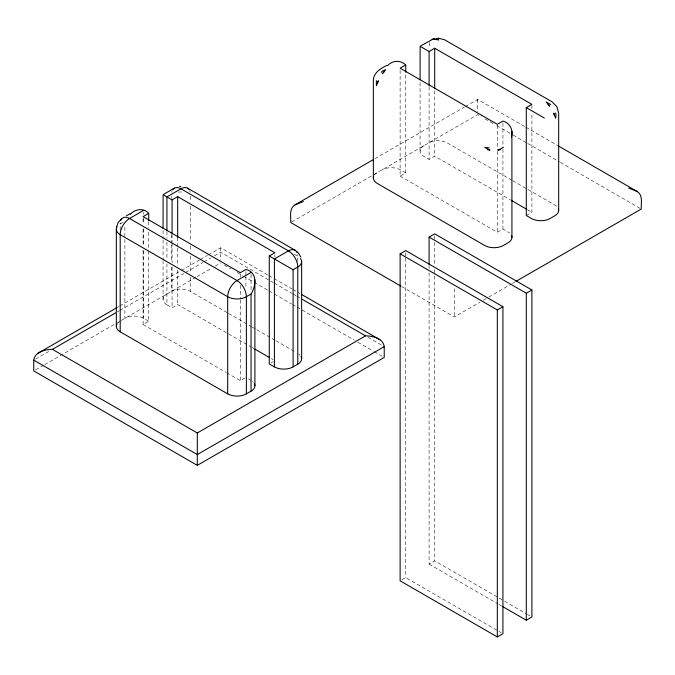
<?xml version="1.0" encoding="UTF-8"?>
<svg xmlns="http://www.w3.org/2000/svg" width="675" height="675" viewBox="0 0 675 675"><rect width="100%" height="100%" fill="white"/><g stroke="black" fill="none" stroke-linecap="round" stroke-linejoin="round"><path stroke-width="0.51" stroke-dasharray="3.38 2.53" d="M163.063 299.43L163.063 261.664M420.078 151.04L420.078 80.941M477.689 100.896L477.689 99.925M429.629 42.441L429.502 45.36L430.523 42.922M123.12 222.202L120.201 223.889A13.222 7.627 0 0 0 118.657 224.961M117.045 307.572L118.867 306.517M119.779 305.994L180.444 270.97M181.356 270.447L199.446 260.01M374.979 158.659L464.425 107.047M35.547 359.1L49.925 350.798M117.281 311.909L119.121 310.846M119.914 310.39L183.87 273.459M185.625 272.447L203.15 262.33M204.027 261.824L210.786 257.926M214.38 255.85L220.674 252.214L273.485 282.707M35.572 369.875L43.782 365.133M44.693 364.61L116.724 323.021M117.636 322.498L120.369 320.912M121.281 320.389L196.054 277.223M196.965 276.699L211.553 268.27M215.198 266.169L220.674 263.005M291.676 222.016L477.689 114.623L481.326 116.716M143.1 250.13L143.1 324.523L148.711 321.283L148.711 251.083M166.936 263.68L166.936 304.83L172.074 307.792L177.677 304.56L227.644 333.399M400.123 70.284L400.123 176.133L405.726 172.893L405.726 73.28M423.951 145.648A13.222 7.627 0 0 0 423.951 156.44L429.089 159.401L434.7 156.17L510.3 199.817M226.673 372.769L240.3 380.641L245.911 377.401M270.877 362.99L273.282 361.598M400.123 176.133L497.323 232.251L502.926 229.011L508.064 231.981A13.222 7.627 0 0 1 509.608 233.052M526.289 215.519L531.9 212.287L531.9 112.666M401.625 286.538L454.326 316.972L479.731 302.299M483.368 300.206L487.898 297.582M488.81 297.059L511.49 283.964M512.401 283.441L515.126 281.872M401.718 579.909L405.726 577.589L501.112 632.661M429.089 272.852L429.089 564.106L434.7 560.866L503.736 600.725M465.311 106.54L477.689 99.419L524.914 126.622M200.332 259.495L207.402 255.437M208.288 254.922L220.674 247.809L267.891 275.012M525.808 127.136L557.947 145.69M484.962 118.817L493.138 123.533M496.775 125.634L512.224 134.553M513.127 135.076L526.762 142.948M527.664 143.471L559.474 161.831M560.377 162.354L640.339 208.524M511.802 180.183L447.322 142.957A13.222 7.627 0 0 0 428.625 142.948M512.705 180.697L554.799 204.998A13.222 7.627 0 0 1 557.584 207.368M527.403 209.689L531.9 212.287M405.726 172.893L400.587 169.931A13.222 7.627 0 0 0 381.898 169.931M294.418 254.323L297.776 256.264A13.222 7.627 0 0 1 298.578 256.77M268.785 275.527L273.265 278.108M274.16 278.632L292.047 288.951M292.933 289.465L300.038 293.566M274.337 283.205L292.233 293.532M293.085 294.022L296.485 295.988M296.73 296.123L300.746 298.443M368.044 337.298L382.531 345.659M224.311 265.106L230.664 268.777M237.026 272.447L242.477 275.602M243.388 276.126L253.387 281.897M254.289 282.42L267.924 290.284M268.836 290.815L273.375 293.431M274.286 293.962L291.549 303.927M292.461 304.45L296.089 306.551M297 307.074L354.248 340.124M357.877 342.225L373.326 351.143M374.237 351.667L382.413 356.392M171.602 267.055L171.602 291.338A13.222 7.627 0 0 1 190.299 291.338L227.644 312.896M228.555 313.428L251.328 326.573M252.239 327.097L255.876 329.198M256.787 329.729L275.003 340.242M275.915 340.765L295.954 352.342M228.555 333.923L251.26 347.034M252.172 347.566L253.986 348.612M271.249 358.577L273.063 359.623M124.875 239.397L124.875 318.313A13.222 7.627 0 0 1 143.564 318.313L148.711 321.283M248.476 378.886L251.049 380.371M143.1 324.523L225.762 372.246M504.647 601.248L526.449 613.837M527.361 614.36L530.086 615.938M429.089 564.106L498.133 603.965M499.036 604.488L501.761 606.057M531.9 105.401L531.9 108.515M502.926 123.171L502.926 148.07M502.926 149.107L502.926 229.011M497.323 125.364L497.323 150.272M497.323 151.31L497.323 232.251M477.689 99.419L477.689 111.679M454.326 288.714L454.326 316.972M434.7 90.796L434.7 156.17M434.7 235.972L434.7 241.228M434.7 242.274L434.7 265.41M434.7 269.612L434.7 274.877M434.7 275.923L434.7 560.866M429.089 86.763L429.089 159.401M429.089 265.494L429.089 268.65M405.726 252.695L405.726 256.905M405.726 257.951L405.726 577.589M297.776 261.318L297.776 256.264A13.222 7.627 -60 0 0 297.624 254.391M274.877 254.846L274.877 256.947M251.049 274.379L251.049 289.794M245.911 271.578L245.911 275.771M245.911 276.817L245.911 288.343M240.3 273.763L240.3 279.003M240.3 285.289L240.3 298.915M240.3 299.962L240.3 380.641M220.674 247.809L220.674 260.061M190.299 196.231L190.299 200.281M190.299 206.347L190.299 241.76M190.299 245.81L190.299 251.876M190.299 255.926L190.299 273.122M190.299 277.172L190.299 291.338M177.677 237.499L177.677 246.932M177.677 247.978L177.677 265.79M177.677 269.983L177.677 304.56M172.074 234.453L172.074 241.785M172.074 242.831L172.074 262.744M172.074 266.929L172.074 307.792M171.602 196.231L171.602 198.256M171.602 234.681L171.602 242.772M171.602 244.797L171.602 260.98M166.936 231.593L166.936 238.385M166.936 242.19L166.936 259.639M163.063 230.378L163.063 238.79M163.063 239.844L163.063 260.626M148.711 221.746L148.711 228.032M148.711 232.225L148.711 250.037M143.564 212.321L143.564 214.253M143.564 218.101L143.564 223.889M143.564 228.707L143.564 246.046M143.564 250.864L143.564 318.313M143.1 218.7L143.1 223.931M143.1 229.171L143.1 245.936M124.875 227.256L124.875 237.372M120.201 229.956L120.201 223.889A13.222 7.627 60 0 1 120.243 222.936M166.936 304.83A13.222 7.627 0 0 1 166.936 294.038M252.593 381.442A13.222 7.627 0 0 1 253.26 382.067M117.416 323.376A13.222 7.627 0 0 1 118.657 322.085M298.578 353.894A13.222 7.627 0 0 1 299.987 355.084M189.641 190.612A13.222 7.627 -60 0 1 190.139 192.333M171.762 192.333A13.222 7.627 60 0 1 171.965 191.447M178.242 192.139A13.222 7.627 0 0 1 182.318 192.012M374.439 174.994A13.222 7.627 0 0 1 377.224 172.623"/><path stroke-width="1.01" d="M116.328 326.413L116.328 229.281M301.649 261.655L301.649 358.788M302.164 299.261L365.538 335.855C372.659 335.931 383.13 338.234 384.227 346.646L384.227 357.438L197.311 465.353L33.75 370.929L33.75 360.138C34.847 351.726 45.326 349.422 52.439 349.346L115.526 312.922M511.447 137.042C513.557 130.241 510.022 122.968 502.926 121.095L497.323 124.327L400.123 68.209L405.726 64.977L405.726 72.242M376.363 80.696L376.422 85.784L378.262 80.73L377.578 83.109M116.471 227.424L118.074 222.733L121.289 218.97M116.952 324.093A13.222 7.627 0 0 0 120.201 331.805L227.686 393.863A13.222 7.627 0 0 0 246.375 393.863L251.049 391.163L251.049 294.03C255.994 286.175 257.833 272.32 245.911 269.485L240.3 272.717L143.1 216.599L148.711 213.368L148.711 220.7M383.999 72.006L382.278 73.786L385.729 69.66L383.147 70.639L381.198 72.25M130.207 214.355C134.932 209.115 143.48 207.495 148.711 213.368M373.174 159.697L295.085 204.846C288.79 208.524 291.043 216.616 290.773 222.539L400.714 286.014M387.661 65.568C392.487 60.345 400.553 59.771 405.726 64.977M38.07 353.236L116.159 308.087M126.461 215.797L129.954 213.781M163.848 194.214L174.344 188.156M386.977 65.391C380.658 68.293 373.14 72.951 373.351 80.89L373.351 178.023M420.863 45.833L433.333 38.939M143.564 210.398L129.549 218.489A13.222 7.627 60 0 0 120.859 220.295M163.063 228.277L163.114 194.704L172.074 199.876L177.677 196.636L274.877 252.754L269.274 255.994L269.274 363.909L274.413 366.879A13.222 7.627 0 0 0 293.102 366.879L297.776 364.179A13.222 7.627 0 0 0 301.025 356.468M420.078 79.886L420.137 46.313L429.089 51.486L434.7 48.246L531.9 104.363L526.289 107.603L526.289 215.519L531.436 218.489A13.222 7.627 0 0 0 550.125 218.489L554.799 215.789A13.222 7.627 0 0 0 558.385 208.837M295.085 204.846L303.353 201.547M251.049 272.447L237.026 280.547A13.222 7.627 -60 0 0 227.686 296.73L227.686 393.863M251.049 294.03L246.375 296.73A13.222 7.627 0 0 1 227.686 296.73L120.201 234.681A13.222 7.627 0 0 1 116.952 226.969M269.274 255.994L293.102 269.755L297.776 267.055A13.222 7.627 0 0 0 300.561 258.626M400.123 253.834L405.726 250.594L502.926 306.712L502.926 633.715L497.323 636.947L400.123 580.829L400.123 253.834L497.323 309.952L502.926 306.712M429.089 264.44L429.089 237.102L434.7 233.862L531.9 289.988L531.9 616.984L526.289 620.224L502.673 606.589M52.439 349.346L197.311 432.979L365.538 335.855M384.227 346.646L197.311 454.562L33.75 360.138M516.029 281.34L641.25 209.047C640.98 203.124 643.233 195.033 636.93 191.363L558.833 146.205M429.089 237.102L526.289 293.22L531.9 289.988M503.356 147.352L498.057 150.221L500.462 149.622M432.084 39.437L434.624 38.433M179.668 186.486L181.01 186.443M438.033 38.053L444.58 39.766L552.057 101.824L556.858 106.608L558.672 113.265L558.672 210.398M435.4 39.352L433.679 39.15L438.809 39.985L437.687 38.821L436.075 38.374M489.248 147.901L484.743 147.352L490.042 150.221L487.637 149.622M628.67 188.055L636.93 191.363M526.289 107.603L544.362 118.032M511.203 200.332L526.5 209.166M187.557 188.156L295.043 250.214M301.818 294.595L379.915 339.744M254.897 349.135L269.426 357.531M550.724 104.532L546.294 102.035L549.745 106.161L548.024 104.38M296.578 251.26L298.384 252.973L300.873 257.217M554.437 115.484L553.753 113.105L555.601 118.159L556.048 115.433L555.626 112.936M511.886 131.245L511.937 237.381M254.863 279.636L254.922 385.762M526.289 293.22L526.289 620.224M497.323 309.952L497.323 636.947M434.7 48.246L434.7 88.72M429.089 51.486L429.089 85.725M297.776 364.179L297.776 267.055A13.222 7.627 60 0 0 288.436 250.864L180.951 188.814A13.222 7.627 60 0 0 172.648 189.852M293.102 269.755L293.102 366.879M274.413 366.879L274.413 258.955L288.436 250.864A13.222 7.627 -60 0 1 297.127 252.669M246.375 393.863L246.375 296.73A13.222 7.627 60 0 0 237.026 280.547L129.549 218.489A13.222 7.627 -60 0 0 120.201 234.681L120.201 331.805M197.311 432.979L197.311 465.353M177.677 196.636L177.677 237.499M172.074 199.876L172.074 233.398M166.936 230.631L166.936 196.906L180.951 188.814A13.222 7.627 -60 0 1 188.772 189.186M254.298 383.451A13.222 7.627 0 0 1 251.049 391.163M511.658 235.811A13.222 7.627 0 0 1 508.064 242.772L503.398 245.472A13.222 7.627 0 0 1 484.701 245.472L377.232 183.423A13.222 7.627 0 0 1 373.629 176.462"/></g></svg>
